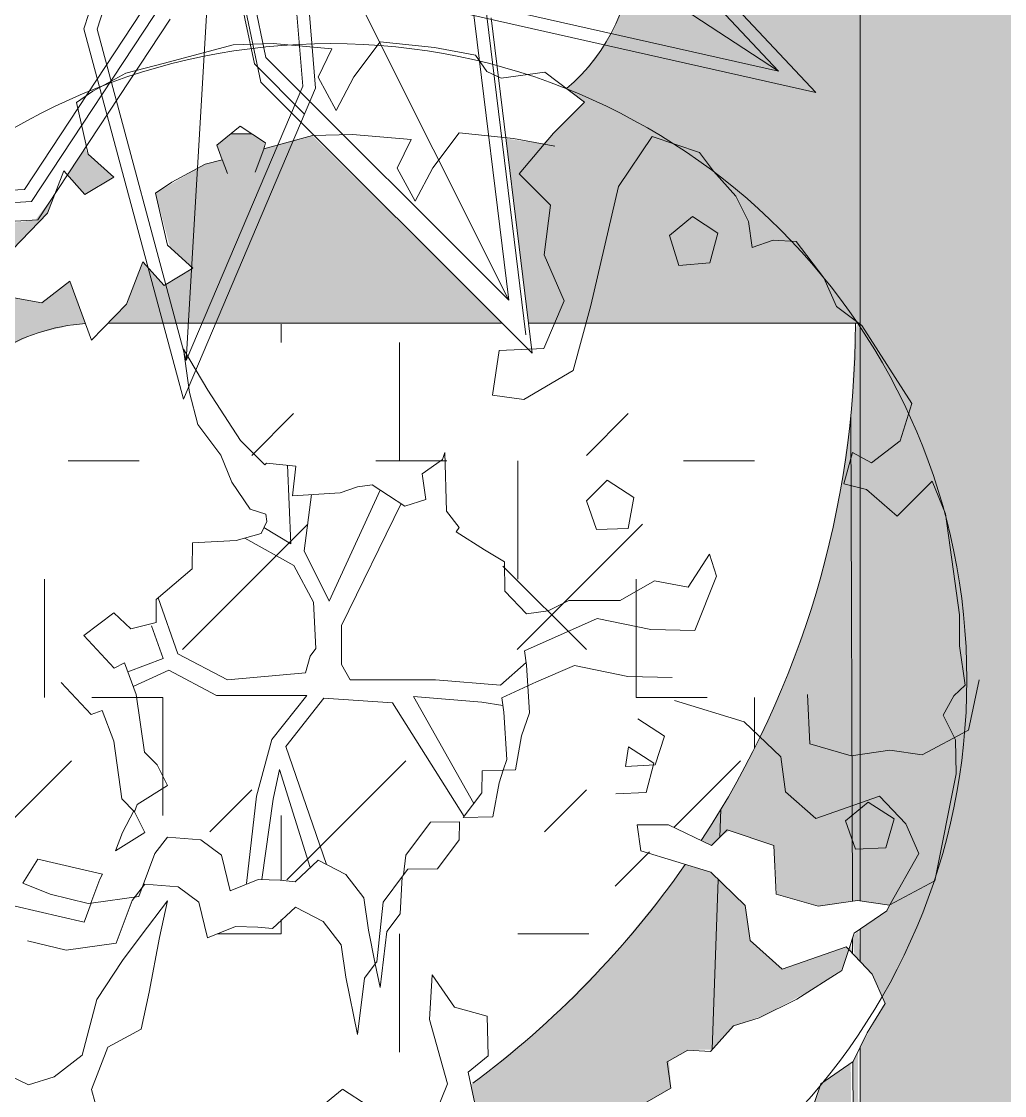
# Model space of a CAD drawing. Header units: metres. Extents: x 3856 to 4207, y -1118 to -691.
# Drawn here: x 4009.25 to 4014.45, y -1002.1 to -996.43 of the extents above; entities that cross this region are included whole.
import ezdxf

# ---------------------------------------------------------------- set-up
doc = ezdxf.new("R2010")
doc.units = ezdxf.units.M
for name, color, linetype, lineweight in [('Floors', 7, 'Continuous', 9), ('Folding Lines', 7, 'Continuous', 9), ('Planting', 7, 'Continuous', 9), ('Surface Pattern', 7, 'Continuous', 9)]:
    doc.layers.add(name, color=color, linetype=linetype, lineweight=lineweight)
doc.layers.add('Tallo', color=7, linetype='Continuous', lineweight=9, true_color=0x887568)
pattern_1 = [(45, (0, 0), (-1.76776695, 0), [0.9375, -3.75]), (45, (1.25, 1.25), (-1.76776695, 0), [0.9375, -3.75]), (45, (2.5, -0.375), (-1.76776695, 0), [0.3125, -2.5]), (90, (2.5, 0.625), (-0.625, 0.625), [0.625, -2.5]), (315, (2.5, 1.25), (0, 3.5355339), [0.625, -3.75]), (0, (1.25, 1.25), (2.5, 2.5), [0.375, -1.25]), (0, (-1.875, 2.5), (2.5, 2.5), [0.375, -2.5])]

# ---------------------------------------------------------------- blocks, each defined once
blk = doc.blocks.new('Palma2 - Palma2-V110-IMPLANTACIÓN - KIT COMERCIAL')
at = {"layer": 'Planting', "color": 250, "true_color": 0x444444}
for p, q in [((-0.1608, -3.4012), (0.0432, 0.0398)), ((1.5438, -3.0821), (0, 0)), ((0.0432, 0.0398), (2.9678, -1.8718)), ((0.3209, -0.3029), (0.455, -1.9517)), ((-0.6316, -1.6502), (-0.2239, -0.4155)), ((0.404, -0.5016), (0.5228, -1.9627)), ((1.7569, -0.4869), (3.1655, -1.9846)), ((0.2607, -1.801), (-0.0036, -0.5279)), ((1.7176, -0.5425), (2.9678, -1.8718)), ((-0.7013, -1.6483), (-0.362, -0.6207)), ((0.1994, -1.8342), (-0.0206, -0.7746)), ((-0.3396, -1.4718), (-1.0152, -2.4971)), ((-0.2794, -1.5018), (-0.9779, -2.5619)), ((1.3524, -1.5188), (1.5438, -3.0821)), ((2.9678, -1.8718), (1.363, -1.5119)), ((1.4167, -1.4944), (1.6337, -3.2661)), ((3.1655, -1.9846), (1.3268, -1.5722)), ((-0.1751, -3.6055), (-0.7013, -1.6483)), ((-0.1608, -3.4012), (-0.6316, -1.6502)), ((1.5438, -3.0821), (0.2607, -1.801)), ((0.4648, -2.0992), (0.1994, -1.8342)), ((0.5228, -1.9627), (-0.1751, -3.6055)), ((0.455, -1.9517), (-0.1608, -3.4012)), ((-1.0152, -2.4971), (-1.7796, -2.5399)), ((-0.9779, -2.5619), (-1.8696, -2.6119))]:
    blk.add_line(p, q, dxfattribs=at)
at = {"layer": 'Planting'}
for p, q in [((0.0133, -0.8715), (0.2332, -1.931)), ((-0.9441, -2.6588), (-0.2455, -1.5987)), ((1.6675, -3.3629), (1.4505, -1.5913)), ((0.2332, -1.931), (1.6675, -3.3629)), ((-1.8358, -2.7087), (-0.9441, -2.6588))]:
    blk.add_line(p, q, dxfattribs=at)
blk = doc.blocks.new('M_RPC Árbol - Caducifolio - Chopo de Lombardía - 12_2 metros-V104-IMPLANTACIÓN - KIT COMERCIAL')
at = {"layer": 'Planting'}
for p, q in [((-0.5425, 3.3627), (-0.9055, 3.2647)), ((-0.3314, 3.3689), (-0.5425, 3.3627)), ((-0.0214, 3.3419), (-0.3314, 3.3689)), ((0.2327, 3.3776), (0.0937, 3.1934)), ((0.5196, 3.3474), (0.2327, 3.3776)), ((-0.0943, 3.1905), (-0.0214, 3.3419)), ((0.7371, 3.3074), (0.5196, 3.3474)), ((0.7963, 3.2216), (0.7371, 3.3074)), ((-0.9055, 3.2647), (-1.1102, 3.2124)), ((-1.1102, 3.2124), (-1.2852, 3.1172)), ((0.0009, 3.0158), (-0.0943, 3.1905)), ((0.0937, 3.1934), (0.0009, 3.0158)), ((0.8721, 3.1852), (0.7963, 3.2216)), ((1.103, 3.2177), (0.8721, 3.1852)), ((1.3137, 3.0592), (1.103, 3.2177)), ((-1.2852, 3.1172), (-1.3711, 3.0581)), ((-1.3711, 3.0581), (-1.3091, 2.7846)), ((1.1484, 2.8948), (1.3137, 3.0592)), ((-0.6298, 2.8313), (-0.5057, 2.9318)), ((-0.5057, 2.9318), (-0.3718, 2.8448)), ((0.5119, 2.7131), (0.6509, 2.8973)), ((0.6509, 2.8973), (0.9378, 2.867)), ((1.0995, 2.8373), (1.1484, 2.8948)), ((-0.3803, 2.8133), (-0.1242, 2.8824)), ((-0.3718, 2.8448), (-0.3803, 2.8133)), ((-0.1242, 2.8824), (0.0869, 2.8886)), ((0.0869, 2.8886), (0.3969, 2.8616)), ((0.3969, 2.8616), (0.3239, 2.7102)), ((0.9378, 2.867), (1.0995, 2.8373)), ((1.6702, 2.877), (1.4919, 2.613)), ((1.9199, 2.7932), (1.6702, 2.877)), ((-1.3091, 2.7846), (-1.1742, 2.6625)), ((-0.6007, 2.7554), (-0.6298, 2.8313)), ((-0.3807, 2.8116), (-0.4277, 2.6898)), ((0.968, 2.6814), (1.1002, 2.8367)), ((1.1002, 2.8367), (1.1559, 2.8265)), ((1.9945, 2.6943), (1.9199, 2.7932)), ((-0.867, 2.6369), (-0.6919, 2.7321)), ((-0.6919, 2.7321), (-0.6007, 2.7554)), ((-0.5726, 2.6822), (-0.6012, 2.7567)), ((-1.438, 2.696), (-1.5243, 2.4722)), ((-1.3261, 2.5706), (-1.438, 2.696)), ((0.3239, 2.7102), (0.4191, 2.5355)), ((0.4191, 2.5355), (0.5119, 2.7131)), ((1.1336, 2.5158), (0.968, 2.6814)), ((2.1127, 2.563), (1.9945, 2.6943)), ((-1.1742, 2.6625), (-1.3261, 2.5706)), ((-0.9529, 2.5778), (-0.867, 2.6369)), ((1.4919, 2.613), (1.346, 1.9841)), ((-0.8909, 2.3043), (-0.9529, 2.5778)), ((2.1799, 2.428), (2.1127, 2.563)), ((1.1001, 2.253), (1.1336, 2.5158)), ((-1.5243, 2.4722), (-1.7095, 2.2815)), ((1.7619, 2.3553), (1.8841, 2.4543)), ((1.8841, 2.4543), (2.0178, 2.3675)), ((2.1991, 2.2911), (2.1799, 2.428)), ((1.8104, 2.1966), (1.7619, 2.3553)), ((2.0178, 2.3675), (1.9756, 2.2101)), ((2.3103, 2.3301), (2.1991, 2.2911)), ((2.4316, 2.3231), (2.3103, 2.3301)), ((-0.7559, 2.1822), (-0.8909, 2.3043)), ((2.5764, 2.1316), (2.4316, 2.3231)), ((-1.106, 1.9919), (-1.0197, 2.2157)), ((-1.0197, 2.2157), (-0.9079, 2.0903)), ((1.2051, 2.0089), (1.1001, 2.253)), ((-0.9079, 2.0903), (-0.7559, 2.1822)), ((1.9756, 2.2101), (1.8104, 2.1966)), ((-1.5546, 1.9994), (-1.4059, 2.1143)), ((-1.4059, 2.1143), (-1.2912, 1.8012)), ((2.644, 1.9795), (2.5764, 2.1316)), ((-1.6997, 2.026), (-1.5546, 1.9994)), ((-1.2912, 1.8012), (-1.106, 1.9919)), ((1.0983, 1.7572), (1.2051, 2.0089)), ((1.346, 1.9841), (1.2527, 1.6413)), ((2.7781, 1.8786), (2.644, 1.9795)), ((3.0426, 1.4678), (2.7781, 1.8786)), ((-0.8052, 1.7536), (-0.6776, 1.5383)), ((-0.773, 1.5248), (-0.8052, 1.7536)), ((0.8264, 1.5108), (0.8628, 1.7478)), ((0.8628, 1.7478), (1.0983, 1.7572)), ((1.2527, 1.6413), (0.9927, 1.4876)), ((-0.6776, 1.5383), (-0.5038, 1.2711)), ((-0.7298, 1.356), (-0.773, 1.5248)), ((0.9927, 1.4876), (0.8264, 1.5108)), ((2.9799, 1.2696), (3.0426, 1.4678)), ((-0.6088, 1.1944), (-0.7298, 1.356)), ((-0.5038, 1.2711), (-0.376, 1.1433)), ((2.8296, 1.1534), (2.9799, 1.2696)), ((-0.5507, 1.0507), (-0.6088, 1.1944)), ((0.5626, 1.171), (0.5753, 1.2076)), ((0.5753, 1.2076), (0.5842, 0.8979)), ((2.6838, 1.0423), (2.7291, 1.2087)), ((2.7291, 1.2087), (2.8296, 1.1534)), ((-0.376, 1.1433), (-0.3668, 1.1524)), ((-0.3668, 1.1524), (-0.2128, 1.1361)), ((-0.2128, 1.1361), (-0.2295, 0.9786)), ((0.4551, 1.0946), (0.5626, 1.171)), ((0.4741, 0.959), (0.4551, 1.0946)), ((-0.4529, 0.909), (-0.5507, 1.0507)), ((0.0227, 0.9945), (0.1136, 1.0263)), ((0.1136, 1.0263), (0.1903, 1.0371)), ((0.1903, 1.0371), (0.3632, 0.9241)), ((1.323, 0.9531), (1.4325, 1.0626)), ((1.4325, 1.0626), (1.5733, 0.9712)), ((2.8029, 1.0131), (2.6838, 1.0423)), ((3.1496, 1.0565), (2.9643, 0.8711)), ((3.2195, 0.8841), (3.1496, 1.0565)), ((-0.2295, 0.9786), (0.0227, 0.9945)), ((1.5733, 0.9712), (1.543, 0.8061)), ((2.9643, 0.8711), (2.8029, 1.0131)), ((-0.3712, 0.8816), (-0.4529, 0.909)), ((0.3632, 0.9241), (0.4741, 0.959)), ((1.3763, 0.8008), (1.323, 0.9531)), ((-0.3658, 0.8435), (-0.3712, 0.8816)), ((0.5842, 0.8979), (0.6509, 0.8114)), ((3.2944, 0.3507), (3.2195, 0.8841)), ((-0.396, 0.7809), (-0.3658, 0.8435)), ((0.6509, 0.8114), (0.6345, 0.7897)), ((1.543, 0.8061), (1.3763, 0.8008)), ((-0.7586, 0.73), (-0.5269, 0.7431)), ((-0.5269, 0.7431), (-0.396, 0.7809)), ((0.6345, 0.7897), (0.7842, 0.6941)), ((-0.759, 0.5939), (-0.7586, 0.73)), ((0.7842, 0.6941), (0.8903, 0.6313)), ((0.8903, 0.6313), (0.8927, 0.4761)), ((1.8606, 0.4974), (1.9738, 0.6702)), ((1.9738, 0.6702), (2.01, 0.5553)), ((-0.9502, 0.4309), (-0.759, 0.5939)), ((1.5017, 0.4264), (1.6828, 0.5301)), ((1.6828, 0.5301), (1.8606, 0.4974)), ((2.01, 0.5553), (1.895, 0.2675)), ((0.8927, 0.4761), (1.0069, 0.3561)), ((-0.9505, 0.3102), (-0.9502, 0.4309)), ((1.1214, 0.3722), (1.2306, 0.4264)), ((1.2306, 0.4264), (1.5017, 0.4264)), ((-1.3323, 0.2412), (-1.1739, 0.3606)), ((-1.1739, 0.3606), (-1.0841, 0.276)), ((1.0069, 0.3561), (1.1214, 0.3722)), ((3.2944, 0.1859), (3.2944, 0.3507)), ((-1.0841, 0.276), (-0.9505, 0.3102)), ((1.3806, 0.3315), (0.9955, 0.1601)), ((1.6627, 0.2734), (1.3806, 0.3315)), ((-1.1719, 0.0693), (-1.3323, 0.2412)), ((1.895, 0.2675), (1.6627, 0.2734)), ((3.3235, -0.0212), (3.2944, 0.1859)), ((0.9955, 0.1601), (1.0062, 0.0839)), ((-1.1173, 0.0965), (-1.1719, 0.0693)), ((-1.055, -0.0697), (-1.1173, 0.0965)), ((1.0062, 0.0839), (1.013, -0.0249)), ((1.0589, -0.0038), (1.2608, 0.0829)), ((1.2608, 0.0829), (1.5415, 0.0251)), ((1.5415, 0.0251), (1.7759, 0.0192)), ((3.398, 0.0071), (3.3412, -0.2596)), ((-1.4517, -0.0068), (-1.2931, -0.1767)), ((1.013, -0.0249), (0.8761, -0.0878)), ((1.013, -0.0249), (1.0589, -0.0038)), ((1.0219, -0.1666), (1.013, -0.0249)), ((3.2637, -0.0781), (3.3235, -0.0212)), ((-1.0122, -0.3747), (-1.055, -0.0697)), ((0.8761, -0.0878), (0.8868, -0.164)), ((1.7881, -0.1016), (2.1572, -0.2144)), ((2.5037, -0.3317), (2.491, -0.0708)), ((3.208, -0.1789), (3.2637, -0.0781)), ((-1.2931, -0.1767), (-1.2354, -0.155)), ((-1.2354, -0.155), (-1.1744, -0.3177)), ((0.8868, -0.164), (0.9025, -0.4145)), ((0.9807, -0.289), (1.0219, -0.1666)), ((1.5951, -0.1982), (1.7355, -0.2902)), ((2.1572, -0.2144), (2.3495, -0.4006)), ((3.2731, -0.3097), (3.208, -0.1789)), ((3.3412, -0.2596), (3.0976, -0.3889)), ((-1.1744, -0.3177), (-1.1316, -0.6226)), ((0.9476, -0.4686), (0.9807, -0.289)), ((1.7355, -0.2902), (1.687, -0.4418)), ((2.7213, -0.3938), (2.5037, -0.3317)), ((3.2758, -0.4891), (3.2731, -0.3097)), ((-0.9442, -0.4429), (-1.0122, -0.3747)), ((1.5288, -0.4501), (1.5452, -0.3463)), ((1.5452, -0.3463), (1.6792, -0.4333)), ((2.9259, -0.365), (2.7213, -0.3938)), ((3.0976, -0.3889), (2.9259, -0.365)), ((-0.8899, -0.5519), (-0.9442, -0.4429)), ((0.9025, -0.4145), (0.8837, -0.4704)), ((1.687, -0.4418), (1.5288, -0.4501)), ((1.6792, -0.4333), (1.6378, -0.5876)), ((2.3495, -0.4006), (2.3754, -0.5845)), ((0.7731, -0.4736), (0.7701, -0.5907)), ((0.8837, -0.4704), (0.7731, -0.4736)), ((0.8613, -0.5369), (0.8837, -0.4704)), ((0.8837, -0.4704), (0.9476, -0.4686)), ((3.1638, -1.0551), (3.2758, -0.4891)), ((-1.051, -0.6523), (-0.8899, -0.5519)), ((0.8282, -0.7165), (0.8613, -0.5369)), ((-1.1316, -0.6226), (-1.0636, -0.6908)), ((0.7701, -0.5907), (0.6717, -0.7211)), ((1.6378, -0.5876), (1.4784, -0.5959)), ((2.3754, -0.5845), (2.5356, -0.7255)), ((2.5356, -0.7255), (2.872, -0.6078)), ((2.872, -0.6078), (3.0102, -0.753)), ((-1.0636, -0.6908), (-1.051, -0.6523)), ((2.8111, -0.6388), (2.6924, -0.7384)), ((2.9482, -0.727), (2.8111, -0.6388)), ((-1.0686, -0.6858), (-1.1277, -0.7991)), ((-1.0636, -0.6908), (-1.0686, -0.6858)), ((-1.0093, -0.7998), (-1.0636, -0.6908)), ((0.6717, -0.7211), (0.8282, -0.7165)), ((2.9055, -0.8799), (2.9482, -0.727)), ((0.4998, -0.7453), (0.3685, -0.9192)), ((0.6531, -0.7429), (0.4998, -0.7453)), ((0.6507, -0.8386), (0.6531, -0.7429)), ((1.7561, -0.7591), (1.5912, -0.7587)), ((1.5912, -0.7587), (1.6107, -0.8971)), ((1.9835, -0.8682), (1.7561, -0.7591)), ((2.0661, -0.7861), (1.9835, -0.8682)), ((2.3133, -0.8689), (2.0661, -0.7861)), ((2.6924, -0.7384), (2.7449, -0.8883)), ((3.0102, -0.753), (3.08, -0.91)), ((-1.1277, -0.7991), (-1.1644, -0.8964)), ((-1.1644, -0.8964), (-1.0093, -0.7998)), ((-0.8906, -0.8241), (-0.9562, -0.911)), ((-0.7135, -0.8381), (-0.8906, -0.8241)), ((-0.6046, -0.9199), (-0.7135, -0.8381)), ((0.5358, -0.9908), (0.6507, -0.8386)), ((1.6107, -0.8971), (1.9798, -1.0099)), ((2.3259, -1.1258), (2.3133, -0.8689)), ((2.7449, -0.8883), (2.9055, -0.8799)), ((-1.5751, -0.9397), (-1.6545, -1.0675)), ((-1.233, -1.0201), (-1.5751, -0.9397)), ((-0.9562, -0.911), (-1.0238, -1.0903)), ((-0.5587, -1.1079), (-0.6046, -0.9199)), ((-0.0949, -0.9455), (-0.2152, -1.0596)), ((0.0521, -1.022), (-0.0949, -0.9455)), ((0.3685, -0.9192), (0.3575, -1.0236)), ((3.08, -0.91), (2.9266, -1.181)), ((-1.2471, -1.047), (-1.233, -1.0201)), ((0.3575, -1.0236), (0.3804, -0.9932)), ((0.3804, -0.9932), (0.5358, -0.9908)), ((1.9798, -1.0099), (2.1614, -1.1857)), ((-1.6545, -1.0675), (-1.5101, -1.125)), ((-1.2943, -1.1724), (-1.2471, -1.047)), ((-1.0238, -1.0903), (-1.01, -1.072)), ((-1.01, -1.072), (-0.8329, -1.086)), ((-0.4114, -1.0483), (-0.5587, -1.1079)), ((-0.2942, -1.0512), (-0.4114, -1.0483)), ((-0.2152, -1.0596), (-0.2942, -1.0512)), ((0.1472, -1.1447), (0.0521, -1.022)), ((0.3575, -1.0236), (0.2491, -1.1672)), ((0.3394, -1.2291), (0.3496, -1.034)), ((2.9266, -1.181), (3.1638, -1.0551)), ((-1.5101, -1.125), (-1.3085, -1.1744)), ((-1.0764, -1.1591), (-1.0241, -1.0898)), ((-1.0241, -1.0898), (-1.0423, -1.1381)), ((-0.8329, -1.086), (-0.724, -1.1679)), ((2.5467, -1.1889), (2.3259, -1.1258)), ((-1.3312, -1.2739), (-1.6957, -1.1883)), ((-1.2934, -1.1734), (-1.3312, -1.2739)), ((-1.3085, -1.1744), (-1.2943, -1.1724)), ((-1.0423, -1.1381), (-1.2934, -1.1734)), ((-1.1611, -1.3839), (-1.0764, -1.1591)), ((-0.8895, -1.1599), (-1.0284, -1.3441)), ((-0.9328, -1.3542), (-0.8895, -1.1599)), ((-0.724, -1.1679), (-0.6782, -1.3558)), ((0.1713, -1.3162), (0.1472, -1.1447)), ((0.2491, -1.1672), (0.2156, -1.4829)), ((2.1614, -1.1857), (2.1874, -1.3711)), ((2.7546, -1.1597), (2.5467, -1.1889)), ((2.9248, -1.1834), (2.7546, -1.1597)), ((2.9101, -1.2139), (2.9248, -1.1834)), ((-0.3346, -1.3075), (-0.2143, -1.1934)), ((-0.2143, -1.1934), (-0.0673, -1.27)), ((0.2694, -1.3219), (0.3394, -1.2291)), ((2.7383, -1.3321), (2.9101, -1.2139)), ((-0.6782, -1.3558), (-0.5308, -1.2962)), ((-0.5308, -1.2962), (-0.4136, -1.2992)), ((-0.4136, -1.2992), (-0.3346, -1.3075)), ((-0.0673, -1.27), (0.0278, -1.3927)), ((-1.0284, -1.3441), (-1.1277, -1.4756)), ((-0.9863, -1.6439), (-0.9328, -1.3542)), ((0.2076, -1.4935), (0.1713, -1.3162)), ((0.2332, -1.6185), (0.2694, -1.3219)), ((2.7092, -1.4186), (2.7383, -1.3321)), ((-1.6296, -1.3729), (-1.425, -1.421)), ((-1.425, -1.421), (-1.1611, -1.3839)), ((0.0278, -1.3927), (0.0519, -1.5642)), ((2.1874, -1.3711), (2.3579, -1.5212)), ((2.3579, -1.5212), (2.6946, -1.4033)), ((2.7092, -1.4186), (2.6718, -1.5296)), ((2.6946, -1.4033), (2.7092, -1.4186)), ((2.8327, -1.5485), (2.7092, -1.4186)), ((-1.1277, -1.4756), (-1.2635, -1.6828)), ((0.15, -1.5698), (0.2076, -1.4935)), ((0.2156, -1.4829), (0.2072, -1.4913)), ((0.2076, -1.4935), (0.2332, -1.6185)), ((2.6718, -1.5296), (2.434, -1.6806)), ((0.0519, -1.5642), (0.1138, -1.8665)), ((0.1138, -1.8665), (0.15, -1.5698)), ((0.5081, -1.5515), (0.4943, -1.7886)), ((0.6264, -1.723), (0.5081, -1.5515)), ((2.9016, -1.7034), (2.8327, -1.5485)), ((-1.0297, -1.8381), (-0.9863, -1.6439)), ((-1.2635, -1.6828), (-1.3401, -1.9758)), ((2.434, -1.6806), (2.2358, -1.779)), ((0.7978, -1.7694), (0.6264, -1.723)), ((2.8056, -1.858), (2.9016, -1.7034)), ((0.4943, -1.7886), (0.5891, -2.128)), ((0.8039, -1.9802), (0.7978, -1.7694)), ((2.2358, -1.779), (2.1005, -1.8215)), ((-1.2047, -1.9333), (-1.0297, -1.8381)), ((2.1005, -1.8215), (1.9781, -1.9563)), ((2.7327, -2.0094), (2.8056, -1.858)), ((-1.3401, -1.9758), (-1.4888, -2.0908)), ((-1.291, -2.1571), (-1.2047, -1.9333)), ((0.6981, -2.0657), (0.8039, -1.9802)), ((1.8594, -1.9495), (1.7504, -2.0118)), ((1.9781, -1.9563), (1.8594, -1.9495)), ((1.7504, -2.0118), (1.7698, -2.1502)), ((2.5608, -2.1276), (2.7327, -2.0094)), ((-1.6241, -2.1333), (-1.7756, -2.0606)), ((-1.4888, -2.0908), (-1.6241, -2.1333)), ((0.7666, -2.3853), (0.6981, -2.0657)), ((0.5891, -2.128), (0.5194, -2.3024)), ((1.7698, -2.1502), (1.5518, -2.2749)), ((2.4944, -2.3251), (2.5608, -2.1276)), ((-1.272, -2.2273), (-1.291, -2.1571)), ((0.0334, -2.158), (-0.0941, -2.2613)), ((0.1693, -2.2441), (0.0346, -2.1566))]:
    blk.add_line(p, q, dxfattribs=at)
for start, end in [(0, 180), (180, 360)]:
    blk.add_arc((-0.0275, 0.0085), 3.3603, start, end, dxfattribs=at)
at = {"layer": 'Tallo'}
for p, q in [((-0.2564, 1.1407), (-0.2388, 0.7258)), ((-0.1688, 0.6882), (-0.1288, 0.9856)), ((0.234, 1.0085), (-0.0365, 0.4223)), ((0.0283, 0.2943), (0.3436, 0.9385)), ((-0.2388, 0.7258), (-0.381, 0.812)), ((-0.4819, 0.7561), (-0.2229, 0.6109)), ((-0.0365, 0.4223), (-0.1688, 0.6882)), ((-0.2229, 0.6109), (-0.119, 0.4176)), ((-0.8359, 0.1448), (-0.9394, 0.4401)), ((-0.119, 0.4176), (-0.106, 0.1726)), ((-0.9739, 0.2915), (-0.9135, 0.1193)), ((0.0283, 0.0877), (0.0283, 0.2943)), ((-0.106, 0.1726), (-0.1371, 0.1314)), ((-0.9135, 0.1193), (-1.0997, 0.0495)), ((-0.5724, 0.0077), (-0.8359, 0.1448)), ((-0.1371, 0.1314), (-0.1609, 0.0442)), ((-1.0708, -0.0277), (-0.8827, 0.0575)), ((-0.8827, 0.0575), (-0.6319, -0.0758)), ((0.0741, 0.0066), (0.0283, 0.0877)), ((1.0041, 0.0985), (0.8691, -0.0217)), ((-0.1609, 0.0442), (-0.5724, 0.0077)), ((0.526, 0.0066), (0.0741, 0.0066)), ((0.8691, -0.0217), (0.526, 0.0066)), ((-0.6319, -0.0758), (-0.1542, -0.0758)), ((-0.1542, -0.0758), (-0.3391, -0.3082)), ((-0.2642, -0.3458), (-0.0644, -0.0892)), ((-0.0644, -0.0892), (0.2989, -0.1144)), ((0.4096, -0.0813), (0.7699, -0.1109)), ((0.7286, -0.6456), (0.4096, -0.0813)), ((0.7699, -0.1109), (0.8817, -0.128)), ((0.2989, -0.1144), (0.6766, -0.7146)), ((-0.3391, -0.3082), (-0.4191, -0.6076)), ((-0.0504, -0.9686), (-0.2642, -0.3458)), ((-0.3316, -0.6231), (-0.2985, -0.4673)), ((-0.2985, -0.4673), (-0.1358, -0.9842)), ((-0.4191, -0.6076), (-0.4733, -1.0692)), ((-0.3915, -1.0488), (-0.3316, -0.6231))]:
    blk.add_line(p, q, dxfattribs=at)

msp = doc.modelspace()

# ---------------------------------------------------------------- hatches: boundary and pattern name
at = {"layer": 'Surface Pattern', "true_color": 0xcdcdcd}
h = msp.add_hatch(color=254, dxfattribs=at)
h.paths.add_polyline_path([(4007.4579, -1003.0214), (4008.6579, -1003.0214), (4008.6579, -1002.3844), (4008.5682, -1002.307), (4008.5488, -1002.1254), (4008.5487, -1002.0045), (4008.4697, -1002.1092), (4008.3542, -1002.1254), (4008.2114, -1002.0039), (4008.1241, -1001.8285), (4008.0353, -1001.6999), (4008.2436, -1001.506), (4008.4028, -1001.4751), (4008.4053, -1001.463), (4008.5198, -1001.4751), (4008.5873, -1001.353), (4008.6579, -1001.353), (4008.6642, -998.9094), (4008.7004, -998.6901), (4008.6372, -998.6267), (4008.5477, -998.7453), (4008.4213, -998.6633), (4008.2972, -998.7638), (4008.319, -998.8204), (4008.2802, -998.9356), (4008.1777, -999.0441), (4008.1443, -999.2933), (4008.1006, -999.3154), (4007.9517, -999.1012), (4007.7407, -999.1467), (4007.6396, -998.9801), (4007.7261, -998.8129), (4007.7595, -998.5637), (4007.862, -998.4553), (4007.9339, -998.2779), (4008.0111, -998.1756), (4008.1197, -998.2779), (4008.219, -998.1464), (4008.3206, -998.2396), (4008.4057, -998.2779), (4008.4285, -998.1747), (4008.3297, -998.0214), (4008.2805, -997.9136), (4008.2692, -997.8336), (4008.3652, -997.679), (4008.5204, -997.6101), (4008.5549, -997.52), (4008.4494, -997.5259), (4008.5938, -997.0214), (4007.4579, -997.0214), (4007.4579, -1000.3042)])
h.paths.add_polyline_path([(4008.7762, -998.5528), (4008.8112, -998.4894), (4008.8761, -998.3979), (4008.9508, -998.3143), (4009.0345, -998.2396), (4009.1259, -998.1747), (4009.2852, -998.0951), (4009.3277, -998.0775), (4009.51, -998.0338), (4009.5916, -998.0214), (4009.51, -997.7985), (4009.3613, -997.9135), (4009.2162, -997.8868), (4009.1571, -997.8011), (4008.9882, -997.9737), (4008.9387, -998.0905), (4008.7739, -998.1747), (4008.6875, -998.3143), (4008.7141, -998.4336), (4008.766, -998.538)])
h.paths.add_polyline_path([(4009.7123, -998.0214), (4011.7937, -998.0214), (4010.7917, -997.0304), (4010.5356, -997.0996), (4010.5356, -997.0625), (4010.4723, -997.0214), (4010.3603, -997.0214), (4010.286, -997.0816), (4010.3152, -997.1575), (4010.224, -997.1808), (4009.963, -997.335), (4010.0396, -997.6218), (4010.1599, -997.7307), (4010.008, -997.8226), (4009.8962, -997.6972), (4009.8099, -997.921), (4009.774, -997.9579)])
h.paths.add_polyline_path([(4012.2673, -998.0214), (4013.6855, -998.0214), (4013.6855, -995.2154), (4012.4855, -995.5906), (4012.4792, -996.1334), (4012.4604, -996.2439), (4012.4294, -996.3517), (4012.3864, -996.4553), (4012.3322, -996.5534), (4012.2224, -996.6951), (4012.1335, -996.7813), (4012.2296, -996.8537), (4012.0087, -997.0743), (4011.8138, -997.0458), (4011.9333, -998.0214), (4012.1926, -998.0214)])
h.paths.add_polyline_path([(4009.2064, -997.6313), (4009.3916, -997.4407), (4009.4292, -997.3423), (4009.3277, -997.4767), (4009.1571, -997.4965), (4009.1678, -997.5259)])
h.paths.add_polyline_path([(4009.5898, -997.3423), (4009.7417, -997.2504), (4009.6068, -997.1282), (4009.5898, -997.0986), (4009.4974, -997.2387), (4009.546, -997.2932)])
h.paths.add_polyline_path([(4013.6855, -995.0008), (4013.6855, -987.5154), (4012.4855, -987.8906), (4012.4855, -994.6395), (4013.2855, -994.8804)])
h.paths.add_polyline_path([(4013.6855, -987.3008), (4013.6855, -984.7172), (4012.4855, -984.7172), (4012.4855, -986.9395), (4013.4197, -987.2207)])
at = {"layer": 'Surface Pattern', "true_color": 0x676767}
h = msp.add_hatch(dxfattribs=at)
h.set_pattern_fill('FP_1', color=251, style=0, pattern_type=2)
h.set_pattern_definition([(270, (4020.843, -1006.793), (0.127, 8e-18), []), (0, (4020.843, -1006.793), (0, 0.254), [0.127, -0.127]), (0, (4020.843, -1006.92), (0, 0.254), [0, -0.127, 0.127, 0])])
h.paths.add_polyline_path([(4018.9573, -1022.948), (4024.6234, -1019.7639), (4019.8493, -1011.2475), (4019.7509, -1010.9831), (4019.6869, -1010.7473), (4019.6549, -1010.5699), (4019.6352, -1010.3912), (4019.6303, -1010.2771), (4019.6325, -1010.0517), (4019.644, -1009.9184), (4019.6703, -1009.7355), (4019.707, -1009.565), (4019.7567, -1009.3924), (4019.8181, -1009.2237), (4019.9024, -1009.0362), (4019.9752, -1008.9009), (4020.0957, -1008.71), (4020.1753, -1008.6028), (4020.2904, -1008.4649), (4020.459, -1008.2917), (4020.5476, -1008.2144), (4020.6885, -1008.1031), (4020.8369, -1008.0017), (4020.9918, -1007.9109), (4021.1527, -1007.831), (4021.3187, -1007.7624), (4021.4891, -1007.7054), (4021.6631, -1007.6603), (4021.8397, -1007.6274), (4022.0182, -1007.6067), (4022.2675, -1007.5975), (4022.3774, -1007.6026), (4022.6197, -1007.6271), (4022.7338, -1007.6481), (4022.9089, -1007.6892), (4023.0807, -1007.7423), (4023.2485, -1007.8073), (4023.4115, -1007.8837), (4023.5688, -1007.9712), (4023.7199, -1008.0696), (4023.8639, -1008.1782), (4024.0002, -1008.2968), (4024.1283, -1008.425), (4024.2477, -1008.5624), (4024.3582, -1008.7094), (4024.4606, -1008.8679), (4024.5798, -1009.0755), (4029.1548, -1017.2174), (4034.826, -1014.0304), (4034.4149, -1013.299), (4033.7618, -1013.3356), (4033.9884, -1012.5402), (4033.2793, -1011.2789), (4032.1071, -1010.5327), (4032.6998, -1010.248), (4030.6913, -1006.675), (4030.65, -1006.7377), (4029.7583, -1006.7877), (4030.0013, -1005.9514), (4030.1146, -1005.649), (4029.5946, -1004.7241), (4029.2869, -1004.7382), (4028.1035, -1003.9849), (4028.9506, -1003.5781), (4028.7236, -1003.13), (4028.5318, -1002.6554), (4028.3811, -1002.1661), (4028.2727, -1001.6657), (4028.2073, -1001.158), (4028.1855, -1000.6465), (4028.1855, -996.8293), (4027.9979, -996.8404), (4026.8084, -996.0833), (4028.0055, -995.5084), (4028.1855, -995.5413), (4028.1855, -989.491), (4027.0084, -988.7417), (4028.1855, -988.1668), (4028.1855, -984.7172), (4022.1855, -984.7172), (4022.1855, -985.3469), (4022.8015, -984.9999), (4022.3854, -986.6075), (4022.1855, -986.8777), (4022.1855, -987.6199), (4022.6247, -987.5721), (4024.5934, -988.1648), (4022.7949, -988.727), (4022.1855, -988.5143), (4022.1855, -989.3103), (4022.2939, -989.4672), (4022.5108, -991.2388), (4022.1855, -990.914), (4022.1855, -992.4611), (4023.0015, -992.0013), (4022.5854, -993.6089), (4022.1855, -994.1494), (4022.1855, -994.6431), (4022.8247, -994.5735), (4024.7934, -995.1662), (4022.9949, -995.7285), (4022.1855, -995.446), (4022.1855, -996.0224), (4022.4939, -996.4686), (4022.7108, -998.2403), (4022.1855, -997.7158), (4022.1855, -1000.1611), (4023.0015, -999.7013), (4022.5854, -1001.3089), (4022.1855, -1001.8494), (4022.1855, -1002.3431), (4022.8247, -1002.2735), (4024.7934, -1002.8662), (4022.9949, -1003.4285), (4022.1855, -1003.146), (4022.1795, -1003.2829), (4022.1453, -1003.4489), (4022.0993, -1003.5978), (4022.4939, -1004.1686), (4022.7108, -1005.9403), (4021.2766, -1004.5084), (4021.2091, -1004.1833), (4020.7384, -1004.2662), (4020.0993, -1005.2361), (4019.2075, -1005.2861), (4019.4352, -1004.4908), (4019.6917, -1003.8174), (4019.7907, -1003.7112), (4019.7706, -1003.6666), (4019.7412, -1003.5955), (4019.7104, -1003.4881), (4019.6917, -1003.3778), (4019.6847, -1003.1816), (4019.658, -1003.1859), (4018.7423, -1003.2404), (4017.5528, -1002.4833), (4018.7499, -1001.9084), (4019.6855, -1002.0798), (4019.6855, -1001.0608), (4019.2826, -1000.2585), (4019.5018, -999.5294), (4019.6855, -999.7187), (4019.6855, -997.5593), (4019.2075, -997.5861), (4019.4352, -996.7908), (4019.6855, -996.1241), (4019.6847, -995.4816), (4019.658, -995.4859), (4018.7423, -995.5404), (4017.5528, -994.7833), (4018.7499, -994.2084), (4019.6855, -994.3798), (4019.6855, -993.3608), (4019.2826, -992.5585), (4019.5018, -991.8294), (4019.6855, -992.0187), (4019.6855, -990.5466), (4019.0075, -990.5846), (4019.2352, -989.7893), (4019.4847, -989.1235), (4019.6855, -988.9082), (4019.6855, -988.4478), (4019.458, -988.4845), (4018.5423, -988.539), (4017.3528, -987.7818), (4018.5499, -987.2069), (4019.6855, -987.415), (4019.6855, -986.7387), (4019.6551, -986.6972), (4019.0826, -985.5571), (4019.3018, -984.828), (4019.6855, -985.2235), (4019.6855, -984.7172), (4013.6855, -984.7172), (4013.6855, -987.3008), (4014.0353, -987.4061), (4013.6855, -987.5154), (4013.6855, -995.0008), (4014.0353, -995.1061), (4013.6855, -995.2154), (4013.6855, -1001.0746), (4013.8407, -1001.0962), (4013.8175, -1001.1326), (4013.6855, -1001.2234), (4013.6855, -1001.3949), (4013.7486, -1001.4613), (4013.8175, -1001.6163), (4013.6855, -1001.8456), (4013.6855, -1013.5699), (4018.8477, -1022.753)])
at = {"layer": 'Surface Pattern', "true_color": 0x848967}
h = msp.add_hatch(dxfattribs=at)
h.set_pattern_fill('FP_1428', color=8, style=0, pattern_type=2)
h.set_pattern_definition(pattern_1)
h.paths.add_polyline_path([(3999.1037, -997.0214), (4008.5938, -997.0214), (4008.677, -996.7306), (4008.9265, -996.0648), (4009.6329, -995.3075), (4008.8998, -995.4258), (4007.9841, -995.4803), (4006.7947, -994.7231), (4007.4626, -994.4023), (4005.3568, -994.4023), (4005.3568, -996.4273), (3999.9403, -996.9419)])
h.paths.add_polyline_path([(4010.4723, -997.0214), (4010.4102, -996.9811), (4010.3734, -997.0214), (4010.4102, -997.0214)])
h.paths.add_polyline_path([(4012.1335, -996.7813), (4012.2296, -996.687), (4012.2673, -996.6449), (4012.3322, -996.5534), (4012.3864, -996.4553), (4012.4294, -996.3517), (4012.4604, -996.2439), (4012.4792, -996.1334), (4012.4855, -996.0214), (4012.4855, -995.5906), (4012.2368, -995.6683), (4010.9023, -995.2025), (4011.738, -996.4273), (4011.7821, -996.7248), (4011.788, -996.7276), (4012.0189, -996.6951), (4012.132, -996.7802)])
h.paths.add_polyline_path([(4009.8615, -996.6862), (4010.4102, -996.5491), (4010.476, -996.544), (4010.2985, -995.6887), (4010.0321, -996.4273), (4009.8866, -996.6482)])
h.paths.add_polyline_path([(4012.4855, -994.6395), (4012.4855, -987.8906), (4012.2368, -987.9683), (4011.0927, -987.569), (4011.0321, -987.6904), (4011.7357, -988.7085), (4011.9527, -990.4801), (4010.5184, -989.0482), (4010.4702, -988.816), (4008.9103, -991.941), (4009.8804, -992.9411), (4010.3924, -994.3036), (4010.4396, -994.3304), (4011.0151, -992.6332), (4012.2434, -991.9411), (4011.8273, -993.5488), (4011.03, -994.6261), (4012.0666, -994.5133), (4012.2368, -994.5646)])
h.paths.add_polyline_path([(4009.6992, -994.4611), (4009.0674, -993.5796), (4008.5784, -992.6059), (4007.7508, -994.2639), (4007.9917, -994.1482), (4009.6329, -994.4489)])
h.paths.add_polyline_path([(4012.4855, -986.9395), (4012.4855, -984.7788), (4011.4356, -986.882), (4012.0666, -986.8133), (4012.2368, -986.8646)])
h = msp.add_hatch(dxfattribs=at)
h.set_pattern_fill('FP_1436', color=8, style=0, pattern_type=2)
h.set_pattern_definition(pattern_1)
h.paths.add_polyline_path([(4008.6579, -1003.0214), (4008.9051, -1003.0154), (4009.2852, -1002.9807), (4009.4713, -1002.9538), (4009.4474, -1002.8654), (4009.5353, -1002.6408), (4009.7099, -1002.5414), (4009.7652, -1002.2818), (4009.9295, -1002.3329), (4010.152, -1002.3016), (4010.2574, -1002.3808), (4010.2902, -1002.4468), (4010.4867, -1002.4775), (4010.6496, -1002.4903), (4010.8406, -1002.4582), (4010.917, -1002.3822), (4011.0167, -1002.431), (4011.3799, -1002.2153), (4011.4547, -1002.1667), (4011.504, -1002.0375), (4011.4102, -1001.7014), (4011.424, -1001.4643), (4011.5591, -1001.6404), (4011.7137, -1001.6823), (4011.7197, -1001.8931), (4011.6155, -1001.9854), (4011.6382, -1002.0375), (4011.9521, -1001.7826), (4012.0175, -1001.7262), (4012.1953, -1001.557), (4012.3645, -1001.3792), (4012.5248, -1001.1934), (4012.7595, -1000.8811), (4012.5248, -1000.7974), (4012.5071, -1000.6716), (4012.6758, -1000.6737), (4012.8451, -1000.755), (4012.9484, -1000.5919), (4013.1067, -1000.3042), (4013.1797, -1000.1592), (4013.2855, -999.9183), (4013.3675, -999.7059), (4013.4445, -999.4728), (4013.5099, -999.2363), (4013.5637, -998.9969), (4013.6219, -998.6231), (4013.6357, -998.5115), (4013.6537, -998.2667), (4013.6537, -998.0214), (4011.9333, -998.0214), (4011.9521, -998.1795), (4011.7937, -998.0214), (4009.7017, -998.0323), (4009.6247, -998.1116), (4009.593, -998.0251), (4009.51, -998.0338), (4009.4354, -998.0465), (4009.2852, -998.0951), (4009.2241, -998.1204), (4009.1259, -998.1747), (4009.0345, -998.2396), (4008.9508, -998.3143), (4008.8761, -998.3979), (4008.7762, -998.5528), (4008.8548, -998.6667), (4008.8112, -998.7597), (4008.7088, -998.7092), (4008.683, -998.7989), (4008.6597, -998.9893), (4008.6579, -999.0214), (4008.6597, -1001.364), (4008.7263, -1001.3742), (4008.7558, -1001.5203), (4008.9332, -1001.6733), (4009.1498, -1001.978), (4009.2918, -1002.0462), (4009.4507, -1001.9854), (4009.5764, -1001.8865), (4009.6524, -1001.5957), (4009.8874, -1001.2569), (4010.0247, -1001.0807), (4009.8747, -1001.7573), (4009.7112, -1001.8461), (4009.6249, -1002.0699), (4009.6352, -1002.1516), (4009.5317, -1002.3046), (4009.4749, -1002.3915), (4009.3934, -1002.6881), (4009.2195, -1002.8087), (4009.1144, -1002.8417), (4008.9628, -1002.7689), (4008.7558, -1002.4688), (4008.6579, -1002.3844), (4008.6579, -1003.0154)])
h.paths.add_polyline_path([(4009.2195, -1002.5542), (4009.3802, -1002.5414), (4009.4198, -1002.3912), (4009.2852, -1002.3055), (4009.1622, -1002.4051), (4009.2163, -1002.5458)])
h.paths.add_polyline_path([(4011.0297, -1001.7793), (4010.9437, -1001.3055), (4010.8486, -1001.1828), (4010.7007, -1001.1071), (4010.5732, -1001.2195), (4010.3851, -1001.2091), (4010.2377, -1001.2687), (4010.1919, -1001.0807), (4010.083, -1000.9989), (4009.9059, -1000.9849), (4009.9059, -1000.9666), (4009.9596, -1000.8239), (4010.0253, -1000.7369), (4010.2024, -1000.7509), (4010.3113, -1000.8328), (4010.3571, -1001.0207), (4010.5045, -1000.9611), (4010.7095, -1000.9641), (4010.821, -1000.8583), (4010.968, -1000.9349), (4011.0631, -1001.0576), (4011.1235, -1001.4064), (4011.0659, -1001.4827), (4011.0362, -1001.7262)])
h.paths.add_polyline_path([(4009.6073, -1001.0872), (4009.3408, -1001.0119), (4009.2614, -1000.9803), (4009.3408, -1000.8526), (4009.6829, -1000.9329), (4009.6352, -1001.049), (4009.6216, -1001.0852)])
h.paths.add_polyline_path([(4011.2734, -1000.9365), (4011.2963, -1000.8164), (4011.4157, -1000.6581), (4011.569, -1000.6558), (4011.5666, -1000.7515), (4011.4376, -1000.9039), (4011.2931, -1000.9103), (4011.2844, -1000.9218)])
h.paths.add_polyline_path([(4009.7515, -1000.8093), (4009.8051, -1000.6796), (4009.8523, -1000.6037), (4009.9059, -1000.7131), (4009.8516, -1000.7469)])
h.paths.add_polyline_path([(4011.7996, -1000.3833), (4011.8169, -1000.3042), (4011.8027, -999.9957), (4011.9289, -999.9377), (4011.9378, -1000.0794), (4011.8921, -1000.2264), (4011.8635, -1000.3814), (4011.8027, -1000.3832)])
h.paths.add_polyline_path([(4011.5876, -1000.6339), (4011.686, -1000.5035), (4011.689, -1000.3865), (4011.7977, -1000.3889), (4011.7673, -1000.5035), (4011.7441, -1000.6294), (4011.6382, -1000.6324)])
at = {"layer": 'Surface Pattern', "lineweight": 5, "true_color": 0xeeeeee}
h = msp.add_hatch(color=7, dxfattribs=at)
h.paths.add_polyline_path([(4013.6855, -1013.5699), (4013.6743, -1001.8688), (4013.6469, -1001.9238), (4013.6838, -1013.071)])
h.paths.add_polyline_path([(4013.6855, -1001.3949), (4013.6756, -1001.2302), (4013.6482, -1001.2626), (4013.6448, -1001.2728), (4013.6558, -1001.3637), (4013.6825, -1001.3919)])
h.paths.add_polyline_path([(4013.6441, -1001.0762), (4013.6855, -1001.0725), (4013.6855, -998.0214), (4013.673, -998.0214), (4013.6589, -998.0549), (4013.6381, -998.4785), (4013.636, -998.6231), (4013.6441, -1001.0725)])
h = msp.add_hatch(color=7, dxfattribs=at)
h.paths.add_polyline_path([(4013.6855, -1013.5699), (4013.6356, -1001.9311), (4013.4767, -1002.0405), (4013.4007, -1002.244), (4013.0907, -1002.4296), (4012.9681, -1002.4893), (4012.8797, -1002.5171), (4012.557, -1011.5624), (4013.6598, -1013.5242)])
h.paths.add_polyline_path([(4012.9032, -1001.8591), (4013.0164, -1001.7344), (4013.1831, -1001.6763), (4013.436, -1001.5388), (4013.5905, -1001.434), (4013.6251, -1001.3315), (4013.6076, -1001.3171), (4013.2737, -1001.434), (4013.1033, -1001.284), (4013.0773, -1001.0986), (4012.9352, -1000.961), (4012.9076, -1001.7344)])
h.paths.add_polyline_path([(4013.645, -1001.3525), (4013.6356, -1001.3), (4013.6251, -1001.3315), (4013.6447, -1001.3521)])
h.paths.add_polyline_path([(4013.4626, -1001.1017), (4013.6441, -1001.0725), (4013.6356, -998.5117), (4013.5871, -998.8619), (4013.5299, -999.1474), (4013.4538, -999.4391), (4013.3929, -999.6288), (4013.2855, -999.9183), (4013.2126, -1000.085), (4013.1067, -1000.3042), (4013.0693, -1000.3785), (4012.9484, -1000.592), (4012.9484, -1000.7323), (4012.994, -1000.7029), (4013.2292, -1000.7818), (4013.2469, -1001.0402), (4013.4574, -1001.1003)])
h = msp.add_hatch(color=7, dxfattribs=at)
h.paths.add_polyline_path([(4012.5569, -1011.5624), (4012.8697, -1002.5202), (4012.839, -1002.5299), (4012.7166, -1002.6647), (4012.5859, -1002.6647), (4012.4906, -1002.7325), (4012.5083, -1002.8586), (4012.2272, -1003.0088), (4012.0858, -1003.0734), (4012.0132, -1003.1163), (4011.7721, -1003.1502), (4011.5508, -1003.2518), (4011.5012, -1003.0759), (4011.4376, -1002.7732), (4011.5423, -1002.6886), (4011.5362, -1002.4778), (4011.4589, -1002.4483), (4011.4677, -1002.4459), (4011.505, -1002.3873), (4011.4396, -1002.2044), (4011.4376, -1002.1788), (4011.0455, -1002.4147), (4011.0181, -1002.442), (4011.0455, -1002.4582), (4011.2327, -1002.4969), (4011.3276, -1002.8364), (4011.2579, -1003.0108), (4011.33, -1003.1888), (4011.2768, -1003.2451), (4011.0982, -1003.2888), (4010.8417, -1003.2381), (4010.7396, -1003.1777), (4010.6446, -1003.2616), (4010.4309, -1003.2826), (4010.17, -1003.2528), (4010.1111, -1003.239), (4010.0685, -1003.1677), (4009.9734, -1003.0973), (4009.7436, -1003.1295), (4009.4965, -1003.0467), (4009.4713, -1002.9538), (4009.2647, -1002.9832), (4009.0925, -1003.0016), (4008.9052, -1003.0154), (4008.8757, -1009.0587), (4009.159, -1009.1067), (4009.4816, -1009.1816), (4009.7208, -1009.2515), (4009.9468, -1009.3298), (4010.1813, -1009.4241), (4010.4106, -1009.5301), (4010.6186, -1009.639), (4010.8398, -1009.7688), (4011.0464, -1009.9045), (4011.1174, -1009.9535), (4011.4507, -1010.2162), (4011.6449, -1010.3912), (4011.7952, -1010.541), (4011.9521, -1010.7115), (4012.1378, -1010.9344), (4012.2753, -1011.1193), (4012.2985, -1011.151), (4012.4589, -1011.3977)])
h.paths.add_polyline_path([(4011.7282, -1002.4563), (4011.9521, -1002.3543), (4012.2035, -1002.319), (4012.2903, -1002.2595), (4012.5362, -1002.1486), (4012.6857, -1002.0631), (4012.6758, -1001.9193), (4012.7753, -1001.8623), (4012.9032, -1001.8591), (4012.9352, -1000.961), (4012.894, -1000.9222), (4012.7595, -1000.8811), (4012.6758, -1000.9999), (4012.6758, -1000.9999), (4012.3861, -1001.3542), (4012.3645, -1001.3792), (4012.3645, -1001.3792), (4012.0538, -1001.6917), (4011.9521, -1001.7826), (4011.6825, -1002.003), (4011.6281, -1002.0446), (4011.6858, -1002.3096)])
h.paths.add_polyline_path([(4012.8994, -1000.7811), (4012.9432, -1000.7375), (4012.9484, -1000.592), (4012.8451, -1000.755), (4012.8957, -1000.7793)])

# ---------------------------------------------------------------- linework, layer by layer
at = {"layer": 'Floors'}
for p, q in [((4013.6855, -995.2154), (4013.6855, -1001.0746)), ((4010.4723, -997.0214), (4010.3603, -997.0214)), ((4009.7123, -998.0214), (4011.7937, -998.0214)), ((4013.6855, -998.0214), (4011.9333, -998.0214)), ((4013.6855, -1001.2234), (4013.6855, -1001.3949)), ((4013.6855, -1001.8456), (4013.6855, -1013.5699))]:
    msp.add_line(p, q, dxfattribs=at)
for centre, radius, start, end in [((4011.4855, -996.0214), 1, 310.4565, 360), ((4011.4855, -996.0214), 1, 310.4565, 360), ((4009.6579, -999.0214), 1, 93.7308, 152.008), ((4009.6579, -999.0214), 1, 93.7308, 152.008), ((4008.6597, -998.0214), 5, 326.85, 0.0001), ((4008.6597, -998.0214), 5, 306.5626, 325.103)]:
    msp.add_arc(centre, radius, start, end, dxfattribs=at)
at = {"layer": 'Folding Lines'}
for p, q in [((4013.6356, -998.5116), (4013.6441, -1001.0762)), ((4012.9484, -1000.5919), (4012.9432, -1000.7375)), ((4012.9352, -1000.961), (4012.9032, -1001.8591)), ((4013.6448, -1001.2728), (4013.645, -1001.3525)), ((4013.6469, -1001.9234), (4013.6855, -1013.5699))]:
    msp.add_line(p, q, dxfattribs=at)

# ---------------------------------------------------------------- block references
at = {"layer": 'Planting', "color": 46, "true_color": 0x7f5f00}
msp.add_blockref('Palma2 - Palma2-V110-IMPLANTACIÓN - KIT COMERCIAL', (4010.2852, -994.8172), dxfattribs=at)
at = {"layer": 'Planting'}
msp.add_blockref('M_RPC Árbol - Caducifolio - Chopo de Lombardía - 12_2 metros-V104-IMPLANTACIÓN - KIT COMERCIAL', (4010.9159, -999.9129), dxfattribs=at)

doc.saveas('drawing.dxf')
